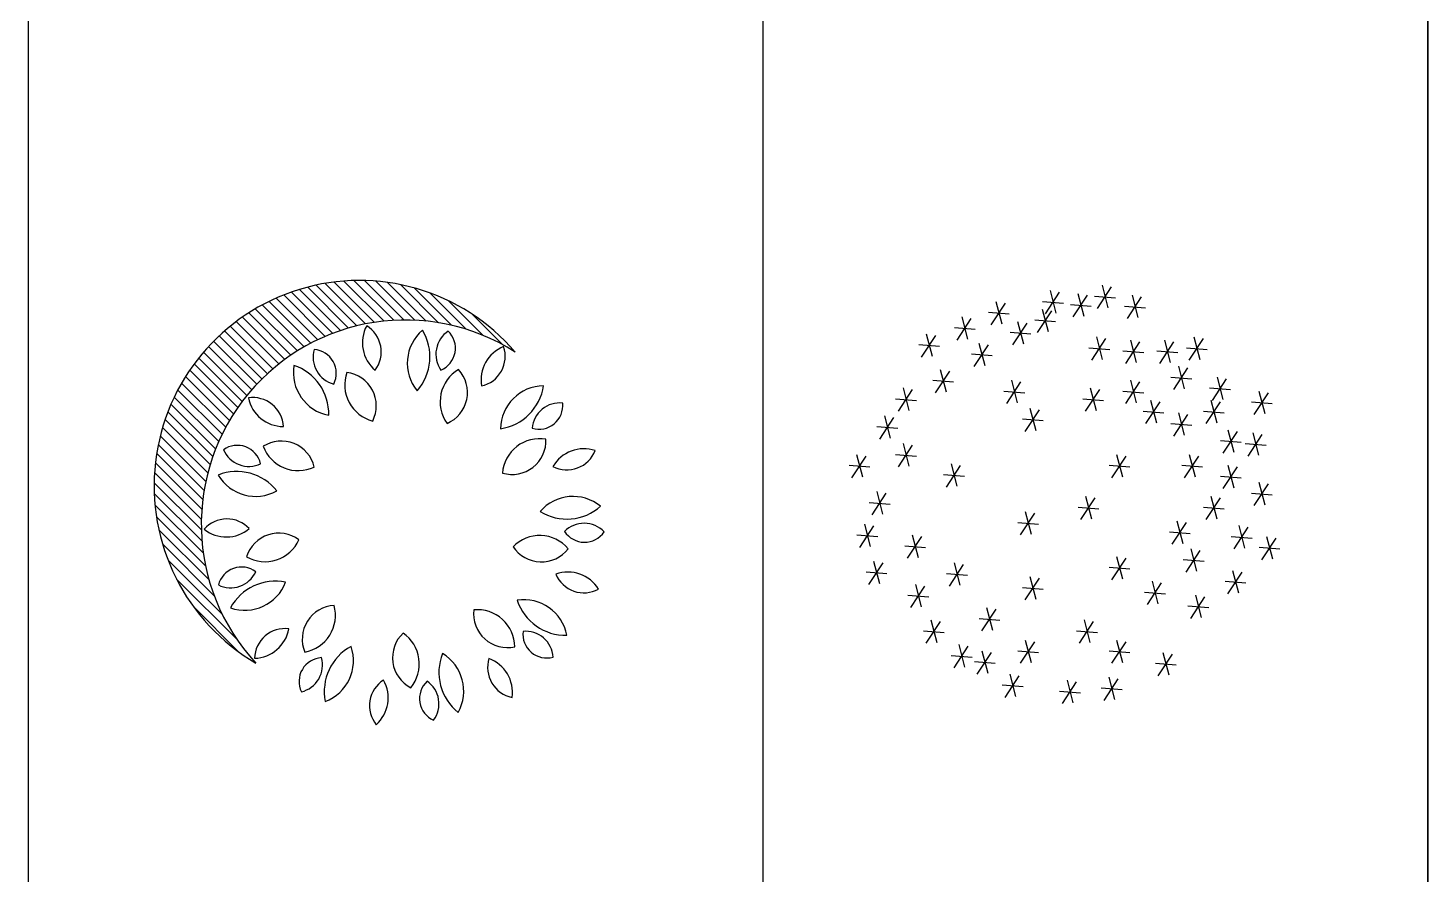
# Model space of a CAD drawing. Header units: inches. Extents: x 7658 to 73799, y 48 to 40262.
# Drawn here: x 69377 to 73799, y 20051 to 22725 of the extents above; entities that cross this region are included whole.
import ezdxf

# ---------------------------------------------------------------- set-up
doc = ezdxf.new("R2010")
doc.units = ezdxf.units.IN
doc.layers.add('www.cad-blocks.net', color=7, linetype='Continuous')
doc.styles.get("Standard").update_dxf_attribs({"font": 'arial.ttf'})

# ---------------------------------------------------------------- blocks, each defined once
blk = doc.blocks.new('A$C516926BB')
for p, q in [((57.99037719935905, 38.51941162519506), (57.99037719935859, -2.748136466834694e-06)), ((60.31176071131927, 38.51941162519506), (60.31176071131904, -2.748136466834694e-06)), ((62.41206010361475, 38.51941162519506), (62.41206010361452, -2.748136466834694e-06))]:
    blk.add_line(p, q)
blk = doc.blocks.new('A$C07F239D9')
h = blk.add_hatch()
h.set_pattern_fill('ANSI31', color=256, scale=0.189, angle=90, style=0)
h.set_pattern_definition([(135, (-119.8795281298362, -0.04488862142784456), (-0.01670539770553219, -0.01670539770553219), [])])
edge = h.paths.add_edge_path()
edge.add_arc((0.6483815289532231, 0.7542963089176737), 0.6483823412307177, 40.62302626175415, 239.7449716058737)
edge.add_arc((0.793513220949535, 0.6333084592877185), 0.6445181783427522, 57.426457162494785, 222.9415407232987, ccw=False)
for centre, radius, start, end in [((0.6483815289532231, 0.7542963089176737), 0.6483823412307177, 40.62302626175415, 239.7449716058737), ((0.793513220949535, 0.6333084592877185), 0.6445181783427522, 57.42645716249482, 222.9415407232988), ((0.7710996011098814, 1.205855453629965), 0.1132979843880675, 151.7015353504959, 229.7405671597126), ((0.6211888195425672, 1.177472467706821), 0.0962012362935409, 322.8639188019496, 58.57818364991488), ((0.937548337843964, 1.141391721210539), 0.1378557363620848, 130.7089921298796, 219.1064421657375), ((0.7085543209520893, 1.161797804384605), 0.1625283410576101, 318.6570906361751, 31.15834361743566), ((0.976974263229522, 1.170249798999293), 0.08702919541132073, 123.4612984935349, 215.432949621467), ((0.8762351475111245, 1.189016868450153), 0.07537532135556192, 293.311450094994, 45.58279797590634), ((1.145848883878216, 1.088634414722947), 0.1132979843880675, 111.7015353596893, 189.740567124128), ((1.012766331014518, 1.163252578972106), 0.0962012362935409, 282.8639187876444, 18.57818365588524), ((0.5892727786490468, 1.159825951420999), 0.08702919541132073, 163.4612985229921, 255.4329496219426), ((0.5000388990747524, 1.109448505235605), 0.07537532135556192, 333.3114501249129, 85.5827979833197), ((0.5776203824270851, 1.112376884948844), 0.1378557363620848, 170.7089921238225, 259.1064421651547), ((0.3890840108992961, 0.9808143348077465), 0.1625283410576101, 358.6570906473719, 71.15834362789687), ((0.7202456422146497, 1.073094915566116), 0.1182395320693071, 160.5035450533838, 255.3284718773043), ((0.5950111910276519, 1.006741880426716), 0.1067080894611994, 333.2487959493981, 82.58322093038718), ((1.021555662351375, 1.019622236879513), 0.1182395320693071, 120.5035450431557, 215.3284718803157), ((0.8829695980107317, 1.049292016551135), 0.1067080894611994, 293.2487959914943, 42.5832209643678), ((1.231919525217108, 0.932261145069333), 0.1378557363620848, 90.70899209566397, 179.1064421530987), ((1.069616708455442, 1.09508762843484), 0.1625283410576101, 278.6570906314581, 351.1583436399285), ((0.3120826746128387, 0.9366643617529462), 0.0962012362935409, 2.863918821414804, 98.57818367349657), ((0.4086767640560538, 1.05476778327079), 0.1132979843880675, 191.7015353531428, 269.7405671427171), ((1.280671151085926, 0.9290252189312014), 0.08702919541132073, 83.46129847872118, 175.432949631357), ((1.215563751006584, 1.008155483686096), 0.07537532135556192, 253.3114501338141, 5.582798003608099), ((0.4017729538068124, 0.7890504887495808), 0.1067080894611994, 13.24879597875814, 122.5832209339149), ((1.218000953645969, 0.7849814409967166), 0.1182395320693071, 80.50354504574616, 175.3284718726266), ((1.130909235947911, 0.8967912159528169), 0.1067080894611994, 253.2487959638037, 2.583220932824455), ((0.2630014113478865, 0.8066813155223826), 0.07537532135556192, 13.31145011572619, 125.5827979817742), ((0.2989765307372636, 0.9026311103793887), 0.08702919541132073, 203.4612984826775, 295.432949628771), ((0.4550572004166042, 0.9203790162207497), 0.1182395320693071, 200.5035450250117, 295.3284718926138), ((1.357575258043425, 0.7579536935231772), 0.1132979843880675, 71.7015353504338, 149.7405671473493), ((1.303591739461581, 0.9006583397776922), 0.0962012362935409, 242.8639188088962, 338.5781836641493), ((0.2606894868895324, 0.6368213967307383), 0.1625283410576101, 38.65709064104275, 111.1583436385322), ((0.3205499495134063, 0.8587930008563944), 0.1378557363620848, 210.7089921198304, 299.1064421465038), ((1.322994394487978, 0.5828396774393241), 0.1378557363620848, 50.70899211995805, 139.1064421614761), ((1.303326069656805, 0.8118982399257675), 0.1625283410576101, 238.6570906482383, 311.1583436598655), ((0.2300820968075641, 0.553505050359945), 0.0962012362935409, 42.86391881501324, 138.5781836677021), ((1.358260293317699, 0.5490238731094905), 0.08702919541132073, 43.46129849810737, 135.4329496099622), ((0.2281620461517377, 0.7060670040730201), 0.1132979843880675, 231.7015353395688, 309.7405671525695), ((0.3936732053384731, 0.4980780634246003), 0.1067080894611994, 53.24879598497839, 162.5832209270054), ((0.3500749560664644, 0.6329320055745029), 0.1182395320693071, 240.5035450157461, 335.3284719052256), ((1.217662581067771, 0.478963563977004), 0.1182395320693071, 40.50354503850972, 135.328471884878), ((1.359249084908924, 0.6514914027372924), 0.07537532135556192, 213.3114501065886, 325.5827980102313), ((1.222816392617005, 0.62059629767964), 0.1067080894611994, 213.2487959596121, 322.5832209509452), ((0.2760351593703945, 0.4223834321885533), 0.07537532135556192, 53.31145011015474, 165.5827980111975), ((0.2419183604110913, 0.519009600299114), 0.08702919541132073, 243.4612984971871, 335.4329495903957), ((0.3834479736706271, 0.2907771087375295), 0.1625283410576101, 78.65709063995453, 151.1583436524112), ((0.2866231515820346, 0.4992947864191137), 0.1378557363620848, 250.7089921098542, 339.1064421724913), ((1.307209600182887, 0.3685424746392982), 0.1132979843880675, 31.7015353315923, 109.7405671463369), ((1.357584604091926, 0.512560512760956), 0.0962012362935409, 202.8639188117022, 298.5781836533574), ((0.5745019077064626, 0.2699738358251125), 0.1067080894611994, 93.24879596002536, 202.583220938005), ((0.4544212680686996, 0.3452535343883483), 0.1182395320693071, 280.5035450455837, 15.32847186772987), ((1.115686688001915, 0.3499419339555061), 0.1067080894611994, 173.2487959569981, 282.5832209351419), ((1.020698872933281, 0.2447577714772251), 0.1182395320693071, 0.5035450150044088, 95.32847187791357), ((1.168158001925121, 0.2566255064502911), 0.1378557363620848, 10.70899211865507, 99.10644216177548), ((1.300327196877106, 0.4447371008091068), 0.1625283410576101, 198.6570906302688, 271.1583436605381), ((0.4135560677166268, 0.207279033463692), 0.0962012362935409, 82.86391881786878, 178.5781836779962), ((0.3140202900583517, 0.3229140856622053), 0.1132979843880675, 271.7015353586772, 349.7405671316685), ((0.8596473015963966, 0.2114703092288437), 0.1067080894611994, 133.2487959647734, 242.5832209436207), ((0.7192713372885464, 0.1919515567135477), 0.1182395320693071, 320.5035450504172, 55.32847188920064), ((1.240059184618303, 0.2859117132927622), 0.07537532135556192, 173.3114501051749, 285.5827979798375), ((1.173436867710507, 0.2080526146330612), 0.08702919541132073, 3.461298525552988, 95.4329496161645), ((0.6999194109439486, 0.1045994391977274), 0.1625283410576101, 118.6570906404884, 191.1583436444946), ((0.4917147144358296, 0.2020954515433004), 0.1378557363620848, 290.7089920931042, 19.10644217154672), ((1.062023296006146, 0.1654029887656634), 0.1625283410576101, 158.6570906161512, 231.1583436634909), ((0.8398600166206052, 0.1062578680057413), 0.1378557363620848, 330.7089920997933, 59.10644219035807), ((0.533041507367443, 0.1363721058096417), 0.07537532135556192, 93.31145011397423, 205.5827980038837), ((0.4447964195333043, 0.1884621894009797), 0.08702919541132073, 283.4612985138095, 15.43294960060099), ((1.14948106367774, 0.180554384599418), 0.0962012362935409, 162.8639188009137, 258.5781836509053), ((1.018318561321394, 0.1026105951355021), 0.1132979843880675, 351.7015353148451, 69.74056714905161), ((0.7766550772767005, 0.0599893125493054), 0.0962012362935409, 122.8639188136653, 218.5781836881166), ((0.6260774691031656, 0.0845905369887987), 0.1132979843880675, 311.7015353392752, 29.74056713163745), ((0.9137643289966491, 0.08247521472276276), 0.07537532135556192, 133.3114501110587, 245.5827980030799), ((0.8126818095279305, 0.0656556846206513), 0.08702919541132073, 323.4612984877118, 55.43294960991543)]:
    blk.add_arc(centre, radius, start, end)
at = {"width": 0.8, "flags": 9}
for tag in ['YSIZE', 'XSIZE']:
    blk.add_attdef(tag, (0.7890792512794178, 0.6407724120876992), '', height=0.0001419264000000001, dxfattribs=at)
blk = doc.blocks.new('A$C43E11CCF')
for p, q in [((0.6633652517903101, 1.298805123039074), (0.6186397796732308, 1.230446963512577)), ((0.6344252469914409, 1.304063449228806), (0.6528416069115792, 1.233076119862517)), ((0.7513128128650806, 1.289039685167836), (0.7065873407480012, 1.220681525641339)), ((0.7223728080662113, 1.294298011357341), (0.7407891679861223, 1.223310681991279)), ((0.7749909952244707, 1.286786122582271), (0.8407637570987845, 1.281527796392538)), ((0.8276092010005414, 1.315706882900713), (0.782883728883462, 1.247348723374216)), ((0.7986691962016721, 1.320965209090446), (0.8170855561215831, 1.249977879724156)), ((0.9223220049091196, 1.284156952742478), (0.8775965327922677, 1.215798793215981)), ((0.8933820001102504, 1.289415278932211), (0.9117983600303887, 1.218427949565921)), ((0.4923560597460437, 1.264626050020752), (0.4476305876291917, 1.196267890494255)), ((0.4634160549471744, 1.269884376210257), (0.4818324148673128, 1.198897046844195)), ((0.638935340615717, 1.24021241487344), (0.594209868498865, 1.171854255346943)), ((0.6099953358168477, 1.245470741063173), (0.6284116957369861, 1.174483411696883)), ((0.6107470460142395, 1.269884362720632), (0.6765198078887806, 1.264626036531126)), ((0.6986946070890099, 1.260118924849394), (0.7644673689633237, 1.254860598659889)), ((0.8697037991332763, 1.255236192424036), (0.9354765610075901, 1.249977866234303)), ((0.3848645548375771, 1.215798779726356), (0.3401390827204978, 1.147440620199859)), ((0.3559245500387078, 1.221057105915861), (0.3743409099588462, 1.150069776549799)), ((0.439737853969973, 1.235705289702082), (0.5055106158445142, 1.230446963512577)), ((0.5607597142225131, 1.20115060942976), (0.5160342421054338, 1.132792449903263)), ((0.5318197094236439, 1.206408935619493), (0.5502360693437822, 1.135421606253203)), ((0.5863171348396463, 1.211291654554998), (0.6520898967141875, 1.206033328365493)), ((0.2724870825882135, 1.16208880398608), (0.2277616104713616, 1.093730644459583)), ((0.2435470777895716, 1.167347130175585), (0.2619634377094826, 1.096359800809523)), ((0.3322463490615064, 1.186878019407914), (0.3980191109360476, 1.181619693218181)), ((0.5081415084464425, 1.172229849111318), (0.5739142703209836, 1.166971522921585)), ((0.8099445326599835, 1.152323339135364), (0.7652190605429041, 1.083965179608867)), ((0.7810045278611142, 1.157581665324869), (0.7994208877812525, 1.086594335958807)), ((1.117761070892357, 1.152323339135364), (1.073035598775505, 1.083965179608867)), ((1.088821066093487, 1.157581665324869), (1.107237426013626, 1.086594335958807)), ((0.2198688768123702, 1.133168043667411), (0.285641638686684, 1.127909717477905)), ((0.4386103072918104, 1.132792436413638), (0.3938848351749584, 1.064434276886914)), ((0.4096703024929411, 1.138050762603143), (0.4280866624130795, 1.067063433236854)), ((0.7573263268839128, 1.123402578816922), (0.823099088758454, 1.118144252627417)), ((0.8648178317923794, 1.113637140945684), (0.9305905936669205, 1.108378814755952)), ((0.91743603756845, 1.142557901264126), (0.8727105654515981, 1.07419974173763)), ((0.8884960327695808, 1.147816227453859), (0.9069123926897191, 1.07682889808757)), ((0.9723093367010733, 1.113637140945684), (1.038082098575387, 1.108378814755952)), ((1.024927542476917, 1.142557901264126), (0.9802020703600647, 1.07419974173763)), ((0.9959875376782747, 1.147816227453859), (1.014403897598186, 1.07682889808757)), ((1.065142865116513, 1.123402578816922), (1.130915626990827, 1.118144252627417)), ((0.3859921015157397, 1.103871676094968), (0.4517648633902809, 1.098613349905463)), ((1.039961318215546, 1.064809884140914), (1.058377678135685, 0.9938225547748516)), ((0.263842694585037, 1.02086533278225), (0.3296154564595781, 1.015607006592745)), ((0.3164609003611076, 1.049786093100693), (0.2717354282442557, 0.9814279335741958)), ((0.2875208955622384, 1.055044419290425), (0.3059372554823767, 0.9840570899241357)), ((0.5122758028253429, 1.020865346271876), (0.5306921627454813, 0.9498780169058136)), ((0.8884960327695808, 1.020865346271876), (0.9069123926897191, 0.9498780169058136)), ((1.016283117238345, 1.030630797632966), (1.082055879112886, 1.025372471443234)), ((1.068901323014416, 1.059551557951409), (1.024175850897336, 0.9911933984249117)), ((1.191050729945118, 1.025372457953608), (1.146325257828039, 0.9570142984271115)), ((1.162110725146249, 1.030630784143113), (1.18052708506616, 0.9596434547770514)), ((0.1991974235356793, 0.9911933849352863), (0.1544719514188273, 0.9228352254085621)), ((0.17025741873681, 0.9964517111247915), (0.1886737786569483, 0.925464381758502)), ((0.4885976018481415, 0.986686259763701), (0.5543703637224553, 0.9814279335741958)), ((0.5412158076242122, 1.015607020082371), (0.4964903355071328, 0.9472488605558738)), ((0.7904006260616825, 0.9911933849352863), (0.7456751539446032, 0.9228352254085621)), ((0.7614606212628132, 0.9964517111247915), (0.7798769811829516, 0.925464381758502)), ((0.8648178317923794, 0.986686259763701), (0.9305905936669205, 0.9814279335741958)), ((0.91743603756845, 1.015607020082371), (0.8727105654515981, 0.9472488605558738)), ((1.138432524169048, 0.9964516976349387), (1.204205286043361, 0.9911933714454335)), ((1.322972108792555, 0.9814279200845704), (1.278246636675703, 0.9130697605580735)), ((1.294032103993686, 0.9866862462740755), (1.312448463913825, 0.9156989169080134)), ((0.1465792177596086, 0.9622726246166167), (0.2123519796341498, 0.9570142984271115)), ((0.5709075226202458, 0.9329762705337998), (0.5893238825403841, 0.8619889411677377)), ((0.7377824202856118, 0.9622726246166167), (0.803555182160153, 0.9570142984271115)), ((0.9809537247042499, 0.9521315794913789), (0.9362282525871706, 0.8837734199648821)), ((0.9520137199053806, 0.9573899056811115), (0.9704300798252916, 0.886402576314822)), ((1.17150682334659, 0.9521315794913789), (1.126781351229738, 0.8837734199648821)), ((1.142566818547948, 0.9573899056811115), (1.160983178467859, 0.886402576314822)), ((1.270353903016485, 0.9525071597659007), (1.336126664891026, 0.9472488335763956)), ((0.1405657037407764, 0.903304309196983), (0.09584023162369704, 0.8349461496704862)), ((0.1116256989419071, 0.9085626353867156), (0.1300420588620455, 0.8375753060204261)), ((0.5472293216430444, 0.8987971840258524), (0.6130020835175856, 0.8935388578361199)), ((0.5998475274191151, 0.9277179443442947), (0.5551220553020357, 0.8593597848177978)), ((0.9283355189281792, 0.9232108191729367), (0.994108280802493, 0.9179524929832041)), ((1.068901323014416, 0.913069774047699), (1.024175850897336, 0.8447116145212021)), ((1.039961318215546, 0.9183281002374315), (1.058377678135685, 0.847340770871142)), ((1.118888617570747, 0.9232108191729367), (1.18466137944506, 0.9179524929832041)), ((0.08794749796470569, 0.8743835488785408), (0.1537202598392469, 0.8691252226890356)), ((1.016283117238345, 0.8841490137290293), (1.082055879112886, 0.8788906875395242)), ((1.225252575801051, 0.859359771327945), (1.180527103683971, 0.7910016118014482)), ((1.196312571002181, 0.8646180975176776), (1.214728930922092, 0.7936307681513881)), ((1.303428202194254, 0.8495943334567073), (1.258702730077403, 0.7812361739302105)), ((1.274488197395385, 0.8548526596464399), (1.292904557315524, 0.7838653302801504)), ((0.1991974235356793, 0.8154152334589071), (0.1544719514188273, 0.7470570739324103)), ((0.17025741873681, 0.8206735596486396), (0.1886737786569483, 0.7496862302823502)), ((1.17263437002498, 0.8304390110095028), (1.238407131899294, 0.8251806848199976)), ((1.250809996418184, 0.8206735731382651), (1.316582758292725, 0.8154152469485325)), ((-6.311006472969893e-08, 0.7523154001221428), (0.06577269876447644, 0.7470570739324103)), ((0.05261814266600595, 0.7812361604405851), (0.00789267054915399, 0.7128780009140883)), ((0.02367813786713668, 0.7864944866300903), (0.04209449778727503, 0.7155071572640281)), ((0.1465792177596086, 0.7864944731404648), (0.2123519796341498, 0.7812361469507323)), ((0.3506627089816448, 0.7519397928681428), (0.3059372368645654, 0.683581633341646)), ((0.3217227041827755, 0.757198119057648), (0.3401390641029138, 0.6862107896913585)), ((0.8208440512551078, 0.7523154001221428), (0.886616813129649, 0.7470570739324103)), ((0.8734622570311785, 0.7812361604405851), (0.8287367849140992, 0.7128780009140883)), ((0.8445222522323093, 0.7864944866300903), (0.8629386121524476, 0.7155071572640281)), ((1.050484963094277, 0.7523154001221428), (1.116257724968818, 0.7470570739324103)), ((1.103103168870348, 0.7812361604405851), (1.058377696753269, 0.7128780009140883)), ((1.074163164071479, 0.7864944866300903), (1.092579523991617, 0.7155071572640281)), ((1.196312571002181, 0.75231538663229), (1.214728930922092, 0.6813280572660005)), ((0.2980445032055741, 0.7230190325494732), (0.3638172650801152, 0.717760706359968)), ((1.17263437002498, 0.7181363001243426), (1.238407131899294, 0.71287797393461)), ((1.225252575801051, 0.7470570604427849), (1.180527103683971, 0.678698900916288)), ((0.1161358298018058, 0.6640507171300669), (0.07141035768472648, 0.5956925576033427)), ((0.08719582500293654, 0.6693090433195721), (0.1056121849228475, 0.5983217139532826)), ((1.270353903016485, 0.6644263243838395), (1.336126664891026, 0.6591679981943344)), ((1.322972108792555, 0.6933470847025092), (1.278246636675703, 0.6249889251760123)), ((1.294032103993686, 0.6986054108920143), (1.312448463913825, 0.6276180815259522)), ((0.06351762402573513, 0.6351299568113973), (0.1292903859000489, 0.6298716306218921)), ((0.7231245182633756, 0.6204817865148016), (0.7888972801379168, 0.6152234603252964)), ((0.7757427240394463, 0.6494025468334712), (0.7310172519225944, 0.5810443873069744)), ((0.7468027192405771, 0.6546608730229764), (0.7652190791607154, 0.5836735436569143)), ((1.118888617570747, 0.6204817865148016), (1.18466137944506, 0.6152234603252964)), ((1.17150682334659, 0.6494025468334712), (1.126781351229738, 0.5810443873069744)), ((1.142566818547948, 0.6546608730229764), (1.160983178467859, 0.5836735436569143)), ((0.5851896253968789, 0.6005752765390753), (0.540464153280027, 0.5322171170123511)), ((0.556249620598237, 0.6058336027285804), (0.574665980518148, 0.5348462733625183)), ((1.035075350874877, 0.576537262135389), (1.053491710795015, 0.5055499327693269)), ((0.0244298108291332, 0.5325927107767257), (0.090202572703447, 0.5273343845872205)), ((0.07704801660497651, 0.5615134710953953), (0.03232254448812455, 0.4931553115686711)), ((0.04810801180633462, 0.5667717972849005), (0.06652437172624559, 0.495784467918611)), ((0.1995732972520727, 0.5325927242665784), (0.2179896571722111, 0.461605394900289)), ((0.5325714196210356, 0.571654516220633), (0.5983441814953494, 0.5663961900309005)), ((1.011397149897675, 0.5423581756274416), (1.077169911771989, 0.5370998494379364)), ((1.064015355673746, 0.5712789359458839), (1.019289883556667, 0.502920776419387)), ((1.259454421656983, 0.5566307656495155), (1.214728949539904, 0.4882726061227913)), ((1.230514416858114, 0.5618890918390207), (1.248930776778252, 0.4909017624727312)), ((0.1758950962748713, 0.4984136377584036), (0.2416678581494125, 0.4931553115686711)), ((0.228513302050942, 0.5273343980768459), (0.18378782993409, 0.4589762385503491)), ((1.079049131412148, 0.4886481863975405), (1.097465491332287, 0.417660857031251)), ((1.206836215880912, 0.5277100053308459), (1.272608977755226, 0.5224516791413407)), ((1.294783776955683, 0.4935309053330457), (1.360556538829996, 0.4882725791435405)), ((1.347401982731526, 0.5224516656514879), (1.302676510614674, 0.4540935061249911)), ((1.318461977932884, 0.5277099918412205), (1.336878337852795, 0.456722662474931)), ((0.1063638951202392, 0.444328054764128), (0.06163842300338729, 0.3759698952376311)), ((0.07742389032136998, 0.4495863809536331), (0.09584025024150833, 0.378599051587571)), ((0.3314946760997373, 0.4447036485285025), (0.3499110360196482, 0.373716319162213)), ((0.8734622570311785, 0.4589762250607237), (0.8287367849140992, 0.3906180655339995)), ((0.8445222522323093, 0.4642345512502288), (0.8629386121524476, 0.3932472218839393)), ((1.055370930434947, 0.4544690998893657), (1.121143692309488, 0.4492107736996331)), ((1.107989136211017, 0.4833898602078079), (1.063263664094166, 0.4150317006813111)), ((0.05374568934439594, 0.4154072944454583), (0.1195184512187097, 0.4101489682559532)), ((0.3078164751225358, 0.4105245620203277), (0.3735892369968496, 0.4052662358305952)), ((0.3604346808986065, 0.43944532233877), (0.3157092087815272, 0.3710871628122732)), ((0.5709075226202458, 0.4007591106592372), (0.5893238825403841, 0.3297717812931751)), ((0.8208440512551078, 0.430055464742054), (0.886616813129649, 0.4247971385525489)), ((1.239910515058682, 0.4150316871916857), (1.195185042941603, 0.3466735276649615)), ((1.210970510259813, 0.4202900133811909), (1.229386870179724, 0.3493026840149014)), ((0.2382852367322812, 0.3710871493224204), (0.1935597646154292, 0.3027289897959236)), ((0.2093452319336393, 0.3763454755121529), (0.2277615918535503, 0.3053581461460908)), ((0.5472293216430444, 0.3665800241512898), (0.6130020835175856, 0.3613216979615572)), ((0.5998475274191151, 0.395500784469732), (0.5551220553020357, 0.3271426249432352)), ((0.9858397292803147, 0.3808526141731363), (0.9411142571634628, 0.3124944546466395)), ((0.9568997244814454, 0.3861109403628689), (0.9753160844015838, 0.3151236109965794)), ((1.187292309282611, 0.3861109268730161), (1.253065071156925, 0.3808526006835109)), ((0.1856670309564379, 0.3421663890039781), (0.2514397928307517, 0.3369080628144729)), ((0.9332215235044714, 0.3519318538546941), (0.9989942853787852, 0.3466735276649615)), ((1.122647075468649, 0.3369080763040984), (1.07792160335157, 0.2685499167776015)), ((1.09370707066978, 0.3421664024938309), (1.112123430589918, 0.2711790731275414)), ((0.4104219754549376, 0.2689255105417487), (0.4761947373292514, 0.2636671843522436)), ((0.4630401812307809, 0.2978462708604184), (0.418314709113929, 0.2294881113339216)), ((0.4341001764319117, 0.3031045970499235), (0.45251653635205, 0.2321172676838614)), ((1.070028869692578, 0.3079873159856561), (1.135801631567119, 0.3027289897959236)), ((0.2345268160700016, 0.2298637050980687), (0.3002995779443154, 0.2246053789085636)), ((0.2871450218458449, 0.2587844654167384), (0.2424195497289929, 0.1904263058902416)), ((0.258205017047203, 0.2640427916062436), (0.276621376967114, 0.1930554622401814)), ((0.7182385136873108, 0.2298637050980687), (0.7840112755616246, 0.2246053789085636)), ((0.7708567194633815, 0.2587844654167384), (0.7261312473463022, 0.1904263058902416)), ((0.7419167146645123, 0.2640427916062436), (0.7603330745846506, 0.1930554622401814)), ((0.3750926201560105, 0.1806608275499002), (0.3303671480391586, 0.1123026680234034)), ((0.3461526153573686, 0.1859191537394054), (0.3645689752772796, 0.1149318243733433)), ((0.5851896253968789, 0.1953090248257467), (0.540464153280027, 0.1269508652992499)), ((0.556249620598237, 0.2005673510154793), (0.574665980518148, 0.1295800216491898)), ((0.8734622570311785, 0.1953090248257467), (0.8287367849140992, 0.1269508652992499)), ((0.8445222522323093, 0.2005673510154793), (0.8629386121524476, 0.1295800216491898)), ((0.3224744143801672, 0.1517400672312306), (0.388247176254481, 0.1464817410417254)), ((0.4483822419731496, 0.1611299248279465), (0.4036567698562976, 0.0927717653014497)), ((0.4194422371742803, 0.1663882510174517), (0.4378585970944187, 0.09540092165138958)), ((0.5325714196210356, 0.1663882645073045), (0.5983441814953494, 0.1611299383175719)), ((0.8208440512551078, 0.1663882645073045), (0.886616813129649, 0.1611299383175719)), ((1.020041537900852, 0.1562472193820668), (0.9753160657837725, 0.08788905985556994)), ((0.9911015331019826, 0.1615055455715719), (1.009517893022121, 0.09051821620550982)), ((0.3957640361970789, 0.1322091645092769), (0.4615367980716201, 0.1269508383197717)), ((0.5073898354846733, 0.09314737255544969), (0.5258061954045843, 0.02216004318916021)), ((0.9674233321247812, 0.1273264590633971), (1.033196093999322, 0.122068132873892)), ((0.4837116345074719, 0.05896828604727489), (0.5494843963817857, 0.05370995985776972)), ((0.5363298402833152, 0.08788904636571715), (0.4916043681664632, 0.01953088683922033)), ((0.7171109670091482, 0.06835814364399084), (0.6723854948920689, -1.588250597706065e-08)), ((0.688170962210279, 0.07361646983349601), (0.7065873221301899, 0.002629140467433899)), ((0.7964141400805147, 0.04920282119655894), (0.8621869019550559, 0.04394449500705377)), ((0.8490323458565854, 0.07812358151522858), (0.8043068737397334, 0.00976542198873176)), ((0.8200923410577161, 0.08338190770473375), (0.8385087009778545, 0.01239457833867164)), ((0.6644927612330775, 0.03943738332532121), (0.7302655231073913, 0.03417905713581604))]:
    blk.add_line(p, q)
blk = doc.blocks.new('format')
at = {"layer": 'www.cad-blocks.net', "color": 155, "true_color": 0x546d8e}
blk.add_line((73798.75367838555, 48.18065515328431), (73798.75367838544, 40261.70673298222), dxfattribs=at)

msp = doc.modelspace()

# ---------------------------------------------------------------- block references
msp.add_blockref('format', (0, 0))
at = {"xscale": 1000, "yscale": 1000, "zscale": 1000}
for name, p in [('A$C07F239D9', (69775.39783519247, 20525.23410730647)), ('A$C43E11CCF', (71970.52063984398, 20592.03679568694))]:
    msp.add_blockref(name, p, dxfattribs=at)
at = {"layer": 'www.cad-blocks.net', "color": 155, "true_color": 0x546d8e, "xscale": 1000, "yscale": 1000, "zscale": 1000}
msp.add_blockref('A$C516926BB', (11386.69357477102, 694.3642668112952), dxfattribs=at)

doc.saveas('drawing.dxf')
